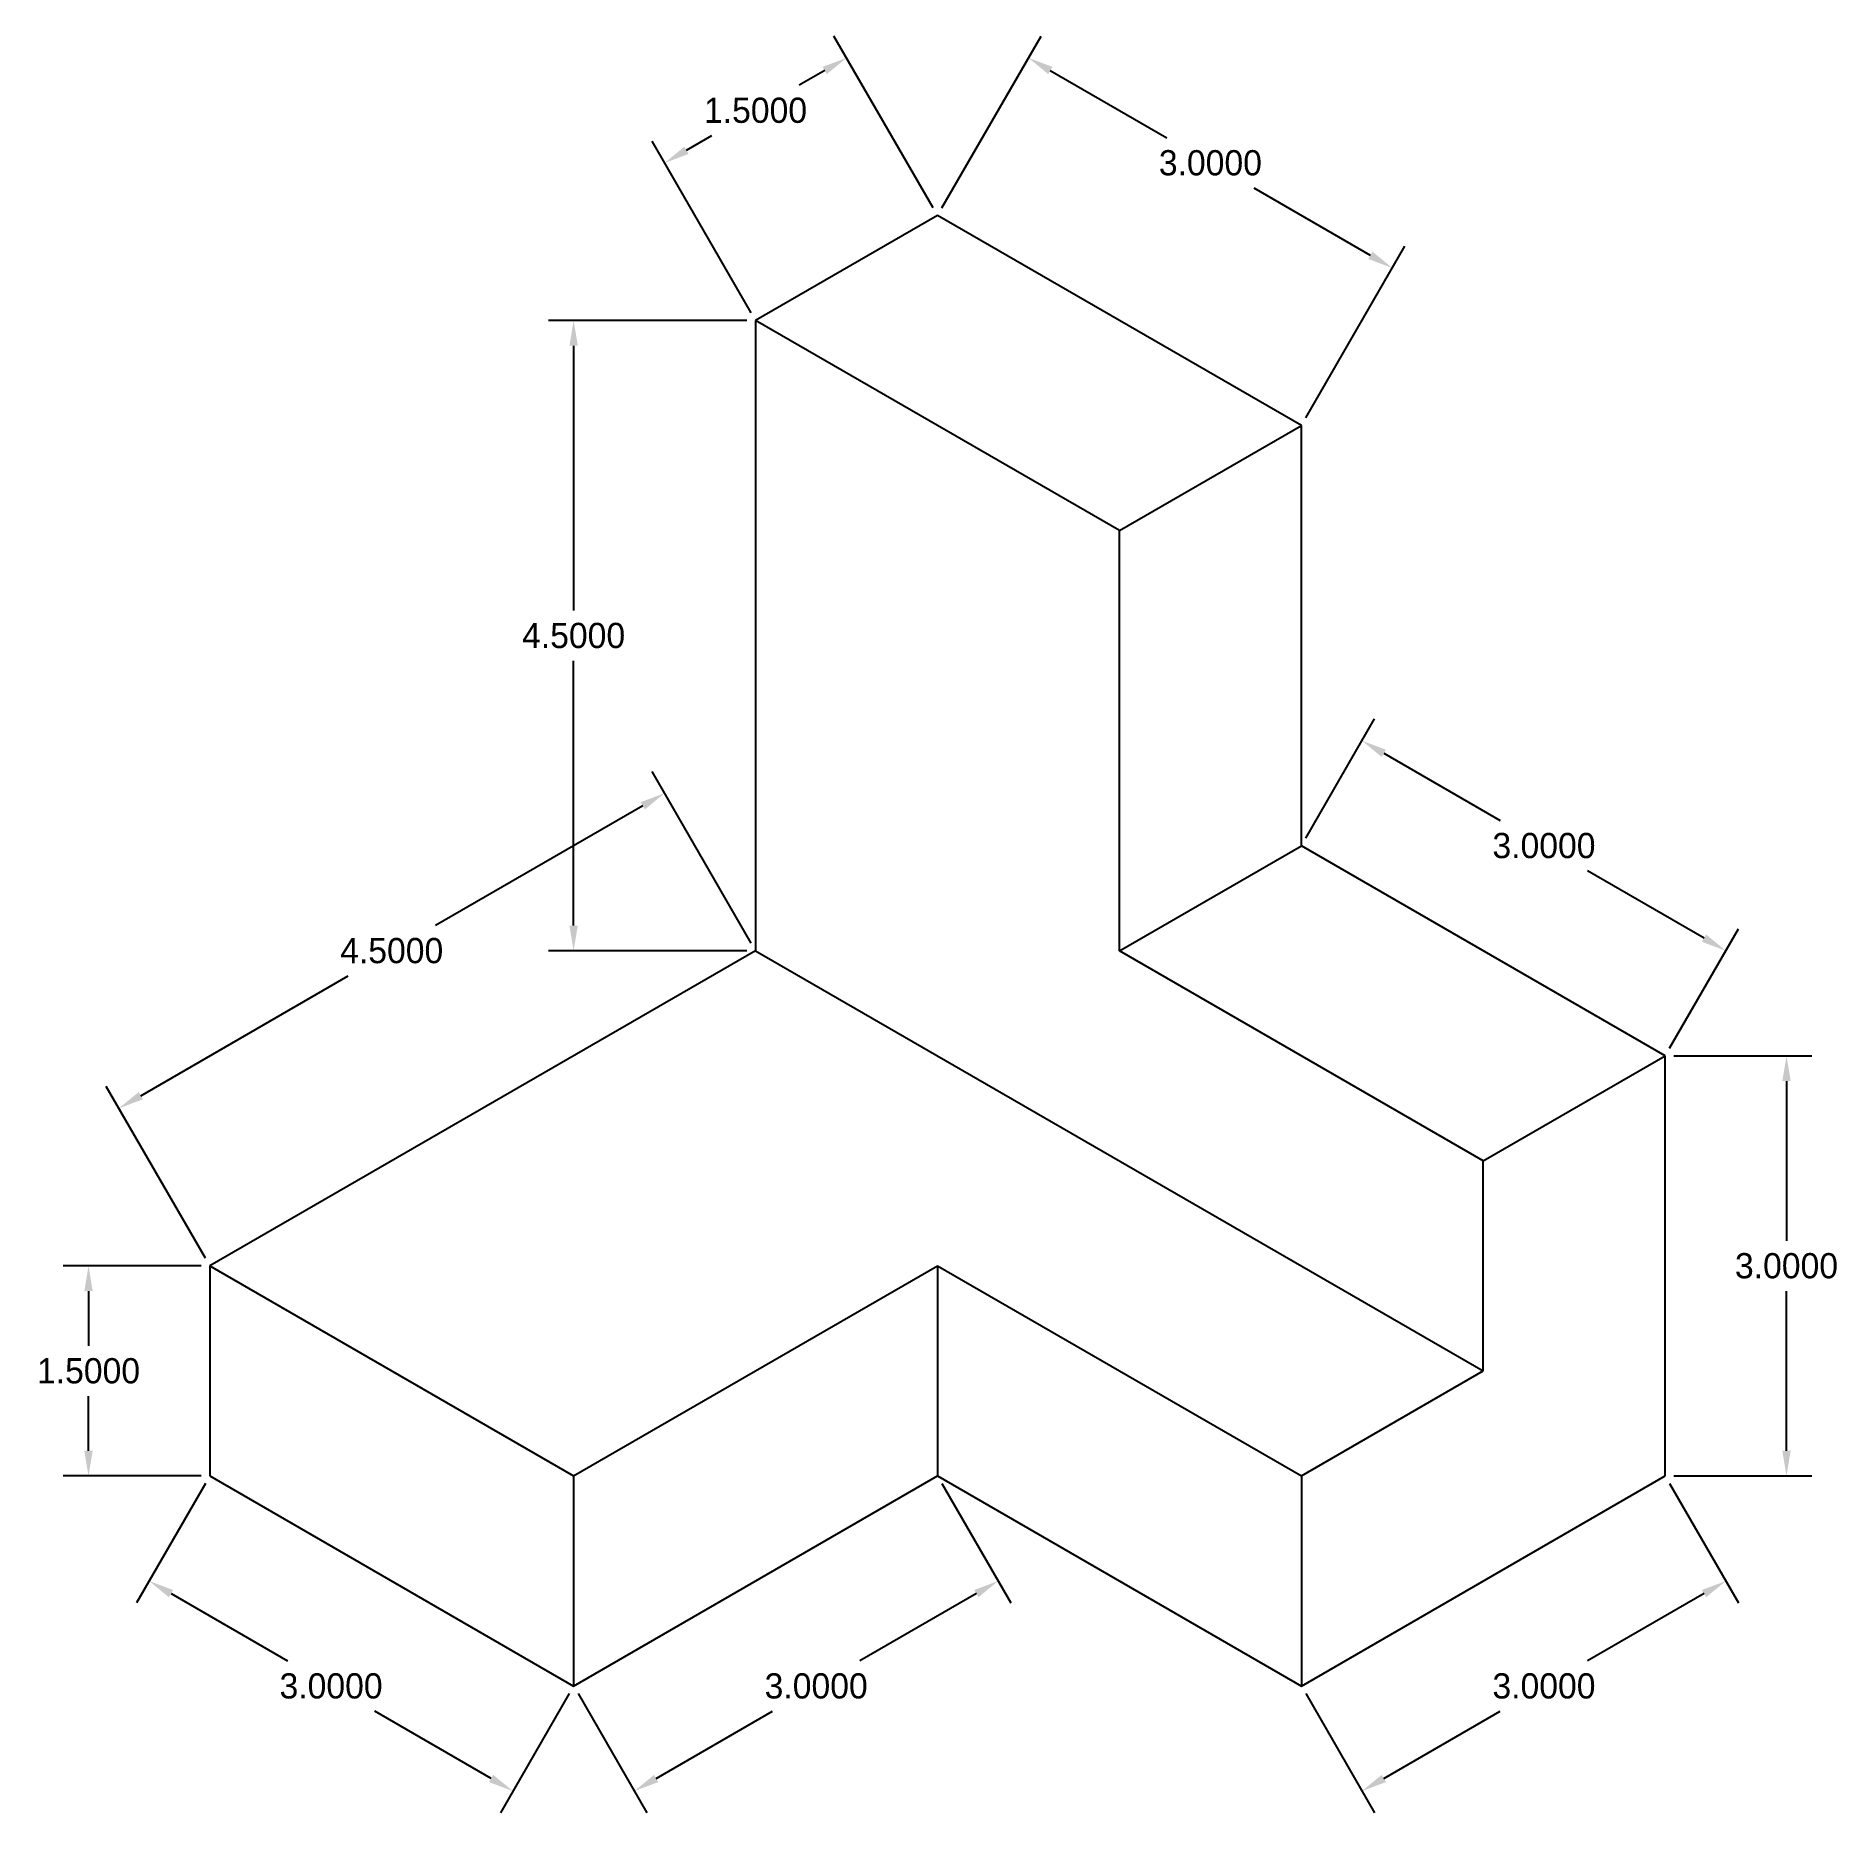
# Model space of a CAD drawing. Header units: inches. Extents: x 7 to 19.9, y 1.3 to 14.
import ezdxf

# ---------------------------------------------------------------- set-up
doc = ezdxf.new("R2010")
doc.units = ezdxf.units.IN
doc.header["$MEASUREMENT"] = 0
doc.dimstyles.get("Standard").update_dxf_attribs({"dimtxt": 0.18, "dimasz": 0.18, "dimexe": 0.18, "dimexo": 0.0625, "dimgap": 0.09, "dimtad": 0, "dimtih": 1, "dimtoh": 1, "dimdec": 4, "dimzin": 0, "dimdsep": 46, "dimtxsty": 'Standard', "dimcen": 0.09, "dimadec": 0, "dimazin": 0, "dimtfac": 1, "dimtdec": 4, "dimtofl": 0, "dimtmove": 0, "dimatfit": 3, "dimfxl": 1, "dimtolj": 1, "dimtzin": 0, "dimarcsym": 0})

# ---------------------------------------------------------------- blocks, each defined once
blk = doc.blocks.new('*D2')
at = {"color": 0, "lineweight": -2}
for p, q in [((13.455, 12.804), (14.163, 14.031)), ((14.229, 13.785), (15.06, 13.305)), ((16.515, 12.465), (15.684, 12.945)), ((16.053, 11.304), (16.761, 12.531))]:
    blk.add_line(p, q, dxfattribs=at)
at = {"color": 0}
for points in [[(14.244, 13.811), (14.214, 13.759), (14.073, 13.875)], [(16.53, 12.491), (16.5, 12.439), (16.671, 12.375)]]:
    blk.add_solid(points, dxfattribs=at)
at = {"layer": 'Defpoints', "color": 0}
for p in [(13.423, 12.75), (16.671, 12.375), (16.021, 11.25)]:
    blk.add_point(p, dxfattribs=at)
at = {"color": 0, "insert": (15.372, 13.125), "char_height": 0.18, "attachment_point": 5}
blk.add_mtext('\\A1;3.0000', dxfattribs=at)
blk = doc.blocks.new('*D3')
at = {"color": 0, "lineweight": -2}
for p, q in [((13.392, 12.804), (12.684, 14.031)), ((12.618, 13.785), (12.436, 13.68)), ((12.093, 12.054), (11.385, 13.281)), ((11.631, 13.215), (11.813, 13.32))]:
    blk.add_line(p, q, dxfattribs=at)
at = {"color": 0}
for points in [[(12.603, 13.811), (12.633, 13.759), (12.774, 13.875)], [(11.616, 13.241), (11.646, 13.189), (11.475, 13.125)]]:
    blk.add_solid(points, dxfattribs=at)
at = {"layer": 'Defpoints', "color": 0}
for p in [(12.774, 13.875), (13.423, 12.75), (12.124, 12)]:
    blk.add_point(p, dxfattribs=at)
at = {"color": 0, "insert": (12.124, 13.5), "char_height": 0.18, "attachment_point": 5}
blk.add_mtext('\\A1;1.5000', dxfattribs=at)
blk = doc.blocks.new('*D4')
at = {"color": 0, "lineweight": -2}
for p, q in [((12.062, 12), (10.645, 12)), ((10.825, 11.82), (10.825, 9.93)), ((10.825, 7.68), (10.825, 9.57)), ((12.062, 7.5), (10.645, 7.5))]:
    blk.add_line(p, q, dxfattribs=at)
at = {"color": 0}
for points in [[(10.795, 11.82), (10.855, 11.82), (10.825, 12)], [(10.795, 7.68), (10.855, 7.68), (10.825, 7.5)]]:
    blk.add_solid(points, dxfattribs=at)
at = {"layer": 'Defpoints', "color": 0}
for p in [(12.124, 12), (10.825, 7.5), (12.124, 7.5)]:
    blk.add_point(p, dxfattribs=at)
at = {"color": 0, "insert": (10.825, 9.75), "char_height": 0.18, "attachment_point": 5}
blk.add_mtext('\\A1;4.5000', dxfattribs=at)
blk = doc.blocks.new('*D5')
at = {"color": 0, "lineweight": -2}
for p, q in [((12.093, 7.554), (11.385, 8.781)), ((11.319, 8.535), (9.838, 7.68)), ((7.734, 6.465), (9.215, 7.32)), ((8.196, 5.304), (7.488, 6.531))]:
    blk.add_line(p, q, dxfattribs=at)
at = {"color": 0}
for points in [[(11.304, 8.561), (11.334, 8.509), (11.475, 8.625)], [(7.719, 6.491), (7.749, 6.439), (7.578, 6.375)]]:
    blk.add_solid(points, dxfattribs=at)
at = {"layer": 'Defpoints', "color": 0}
for p in [(12.124, 7.5), (7.578, 6.375), (8.227, 5.25)]:
    blk.add_point(p, dxfattribs=at)
at = {"color": 0, "insert": (9.526, 7.5), "char_height": 0.18, "attachment_point": 5}
blk.add_mtext('\\A1;4.5000', dxfattribs=at)
blk = doc.blocks.new('*D6')
at = {"color": 0, "lineweight": -2}
for p, q in [((8.165, 5.25), (7.181, 5.25)), ((7.361, 5.07), (7.361, 4.68)), ((7.361, 3.93), (7.361, 4.32)), ((8.165, 3.75), (7.181, 3.75))]:
    blk.add_line(p, q, dxfattribs=at)
at = {"color": 0}
for points in [[(7.331, 5.07), (7.391, 5.07), (7.361, 5.25)], [(7.331, 3.93), (7.391, 3.93), (7.361, 3.75)]]:
    blk.add_solid(points, dxfattribs=at)
at = {"layer": 'Defpoints', "color": 0}
for p in [(8.227, 5.25), (7.361, 3.75), (8.227, 3.75)]:
    blk.add_point(p, dxfattribs=at)
at = {"color": 0, "insert": (7.361, 4.5), "char_height": 0.18, "attachment_point": 5}
blk.add_mtext('\\A1;1.5000', dxfattribs=at)
blk = doc.blocks.new('*D7')
at = {"color": 0, "lineweight": -2}
for p, q in [((8.196, 3.696), (7.704, 2.844)), ((7.95, 2.91), (8.781, 2.43)), ((10.794, 2.196), (10.302, 1.344)), ((10.236, 1.59), (9.405, 2.07))]:
    blk.add_line(p, q, dxfattribs=at)
at = {"color": 0}
for points in [[(7.965, 2.936), (7.935, 2.884), (7.794, 3)], [(10.251, 1.616), (10.221, 1.564), (10.392, 1.5)]]:
    blk.add_solid(points, dxfattribs=at)
at = {"layer": 'Defpoints', "color": 0}
for p in [(8.227, 3.75), (10.825, 2.25), (10.392, 1.5)]:
    blk.add_point(p, dxfattribs=at)
at = {"color": 0, "insert": (9.093, 2.25), "char_height": 0.18, "attachment_point": 5}
blk.add_mtext('\\A1;3.0000', dxfattribs=at)
blk = doc.blocks.new('*D8')
at = {"color": 0, "lineweight": -2}
for p, q in [((13.455, 3.696), (13.946, 2.844)), ((13.701, 2.91), (12.869, 2.43)), ((10.857, 2.196), (11.348, 1.344)), ((11.414, 1.59), (12.246, 2.07))]:
    blk.add_line(p, q, dxfattribs=at)
at = {"color": 0}
for points in [[(13.686, 2.936), (13.716, 2.884), (13.856, 3)], [(11.399, 1.616), (11.429, 1.564), (11.258, 1.5)]]:
    blk.add_solid(points, dxfattribs=at)
at = {"layer": 'Defpoints', "color": 0}
for p in [(13.423, 3.75), (13.856, 3), (10.825, 2.25)]:
    blk.add_point(p, dxfattribs=at)
at = {"color": 0, "insert": (12.557, 2.25), "char_height": 0.18, "attachment_point": 5}
blk.add_mtext('\\A1;3.0000', dxfattribs=at)
blk = doc.blocks.new('*D9')
at = {"color": 0, "lineweight": -2}
for p, q in [((18.651, 3.696), (19.143, 2.844)), ((18.897, 2.91), (18.065, 2.43)), ((16.053, 2.196), (16.544, 1.344)), ((16.61, 1.59), (17.442, 2.07))]:
    blk.add_line(p, q, dxfattribs=at)
at = {"color": 0}
for points in [[(18.882, 2.936), (18.912, 2.884), (19.053, 3)], [(16.595, 1.616), (16.625, 1.564), (16.454, 1.5)]]:
    blk.add_solid(points, dxfattribs=at)
at = {"layer": 'Defpoints', "color": 0}
for p in [(18.62, 3.75), (19.053, 3), (16.021, 2.25)]:
    blk.add_point(p, dxfattribs=at)
at = {"color": 0, "insert": (17.754, 2.25), "char_height": 0.18, "attachment_point": 5}
blk.add_mtext('\\A1;3.0000', dxfattribs=at)
blk = doc.blocks.new('*D10')
at = {"color": 0, "lineweight": -2}
for p, q in [((18.682, 6.75), (19.666, 6.75)), ((19.486, 6.57), (19.486, 5.43)), ((19.486, 3.93), (19.486, 5.07)), ((18.682, 3.75), (19.666, 3.75))]:
    blk.add_line(p, q, dxfattribs=at)
at = {"color": 0}
for points in [[(19.456, 6.57), (19.516, 6.57), (19.486, 6.75)], [(19.456, 3.93), (19.516, 3.93), (19.486, 3.75)]]:
    blk.add_solid(points, dxfattribs=at)
at = {"layer": 'Defpoints', "color": 0}
for p in [(18.62, 6.75), (18.62, 3.75), (19.486, 3.75)]:
    blk.add_point(p, dxfattribs=at)
at = {"color": 0, "insert": (19.486, 5.25), "char_height": 0.18, "attachment_point": 5}
blk.add_mtext('\\A1;3.0000', dxfattribs=at)
blk = doc.blocks.new('*D11')
at = {"color": 0, "lineweight": -2}
for p, q in [((16.053, 8.304), (16.544, 9.156)), ((16.61, 8.91), (17.442, 8.43)), ((18.897, 7.59), (18.065, 8.07)), ((18.651, 6.804), (19.143, 7.656))]:
    blk.add_line(p, q, dxfattribs=at)
at = {"color": 0}
for points in [[(16.625, 8.936), (16.595, 8.884), (16.454, 9)], [(18.912, 7.616), (18.882, 7.564), (19.053, 7.5)]]:
    blk.add_solid(points, dxfattribs=at)
at = {"layer": 'Defpoints', "color": 0}
for p in [(16.021, 8.25), (19.053, 7.5), (18.62, 6.75)]:
    blk.add_point(p, dxfattribs=at)
at = {"color": 0, "insert": (17.754, 8.25), "char_height": 0.18, "attachment_point": 5}
blk.add_mtext('\\A1;3.0000', dxfattribs=at)

msp = doc.modelspace()

# ---------------------------------------------------------------- linework, layer by layer
for p, q in [((13.42339, 12.75), (12.12436, 12)), ((16.02147, 11.25), (13.42339, 12.75)), ((12.12436, 12), (12.12436, 7.5)), ((14.72243, 10.5), (12.12436, 12)), ((14.72243, 10.5), (16.02147, 11.25)), ((16.02147, 8.25), (16.02147, 11.25)), ((14.72243, 7.5), (14.72243, 10.5)), ((14.72243, 7.5), (16.02147, 8.25)), ((18.61955, 6.75), (16.02147, 8.25)), ((12.12436, 7.5), (8.22724, 5.25)), ((12.12436, 7.5), (17.32051, 4.5)), ((17.32051, 6), (14.72243, 7.5)), ((17.32051, 6), (18.61955, 6.75)), ((18.61955, 3.75), (18.61955, 6.75)), ((17.32051, 4.5), (17.32051, 6)), ((8.22724, 5.25), (8.22724, 3.75)), ((8.22724, 5.25), (10.82532, 3.75)), ((10.82532, 3.75), (13.42339, 5.25)), ((13.42339, 5.25), (16.02147, 3.75)), ((13.42339, 5.25), (13.42339, 3.75)), ((16.02147, 3.75), (17.32051, 4.5)), ((8.22724, 3.75), (10.82532, 2.25)), ((10.82532, 2.25), (13.42339, 3.75)), ((10.82532, 3.75), (10.82532, 2.25)), ((13.42339, 3.75), (16.02147, 2.25)), ((16.02147, 2.25), (18.61955, 3.75)), ((16.02147, 3.75), (16.02147, 2.25))]:
    msp.add_line(p, q)

# ---------------------------------------------------------------- dimensions: what is measured, and where the dimension line sits
for p1, p2, distance, picture, middle in [((12.12436, 12), (13.42339, 12.75), 1.29904, '*D3', (12.12436, 13.5)), ((13.42339, 12.75), (16.02147, 11.25), 1.29904, '*D2', (15.37195, 13.125)), ((12.12436, 12), (12.12436, 7.5), -1.29904, '*D4', (10.82532, 9.75)), ((16.02147, 8.25), (18.61955, 6.75), 0.86603, '*D11', (17.75352, 8.25)), ((12.12436, 7.5), (8.22724, 5.25), -1.29904, '*D5', (9.52628, 7.5)), ((18.61955, 6.75), (18.61955, 3.75), 0.86603, '*D10', (19.48557, 5.25)), ((8.22724, 5.25), (8.22724, 3.75), -0.86603, '*D6', (7.36122, 4.5)), ((8.22724, 3.75), (10.82532, 2.25), -0.86603, '*D7', (9.09327, 2.25)), ((10.82532, 2.25), (13.42339, 3.75), -0.86603, '*D8', (12.55737, 2.25)), ((16.02147, 2.25), (18.61955, 3.75), -0.86603, '*D9', (17.75352, 2.25))]:
    dim = msp.add_aligned_dim(p1=p1, p2=p2, distance=distance, dimstyle='Standard')
    dim.commit()
    dim.dimension.update_dxf_attribs({"geometry": picture, "text_midpoint": middle})

doc.saveas('drawing.dxf')
